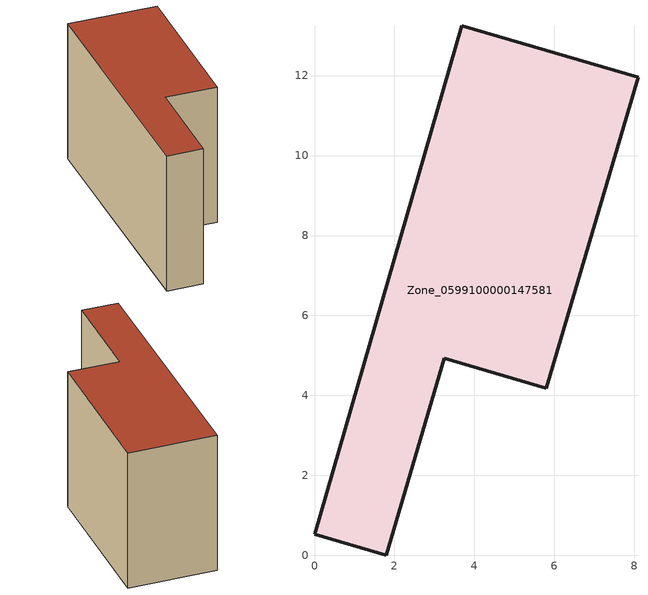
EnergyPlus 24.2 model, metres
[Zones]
Zone_0599100000147581
 floor ground (C_G): 1.79,0 0,0.53 3.68,13.25 8.09,11.96 5.8,4.18 3.24,4.93 z2.16
 wall outside (C_F): 8.09,11.96 3.68,13.25 0,0.53 1.79,0 3.24,4.93 5.8,4.18 8.09,11.96 z2.16:9.7
 roof outside (C_R): 0,0.53 1.79,0 3.24,4.93 5.8,4.18 8.09,11.96 3.68,13.25 z9.7
[BUILDING]
Pand.0599100000147581: North Axis=0; Terrain=City; Loads Convergence Tolerance Value=0.04; Temperature Convergence Tolerance Value=0.4; Solar Distribution=FullExterior; Maximum Number of Warmup Days=25; Minimum Number of Warmup Days=1
[Site:Location]
Rotterdam.The.Hague.AP_ZH_NLD Design_Conditions: Latitude=51.96; Longitude=4.45; Time Zone=1; Elevation=-4.5
[SITE:GROUNDTEMPERATURE:BUILDINGSURFACE]
18, 18, 18, 18, 18, 18, 18, 18, 18, 18, 18, 18
[MATERIAL] Thermal Absorptance=0.9; Solar Absorptance=0.7; Visible Absorptance=0.7
Name | Roughness | Thickness | Conductivity | Density | Specific Heat
G.TC.1946 | MediumSmooth | 0.15 | 1 | 540 | 1210
F.TC.1946 | Rough | 0.3 | 0.857143 | 1920 | 840
R.TC.1946 | MediumRough | 0.2 | 0.909091 | 1500 | 1000
[CONSTRUCTION]
C_G: G.TC.1946
C_F: F.TC.1946
C_R: R.TC.1946
[ZONE]
Zone_0599100000147581: Type=1; Multiplier=1; Ceiling Height=Autocalculate; Volume=Autocalculate; Floor Area=autocalculate; Part of Total Floor Area=Yes
[ZONEINFILTRATION:DESIGNFLOWRATE]
Infil_Zone_0599100000147581: Zone or ZoneList or Space or SpaceList=Zone_0599100000147581; Schedule=AlwaysOn; Design Flow Rate Calculation Method=Flow/Area; Flow Rate per Floor Area=0.003; Constant Term Coefficient=1; Temperature Term Coefficient=0; Velocity Term Coefficient=0; Velocity Squared Term Coefficient=0
[HVACTEMPLATE:ZONE:IDEALLOADSAIRSYSTEM]
Zone_0599100000147581: Maximum Heating Supply Air Temperature=50; Minimum Cooling Supply Air Temperature=13; Maximum Heating Supply Air Humidity Ratio=0.0156; Minimum Cooling Supply Air Humidity Ratio=0.0077; Heating Limit=NoLimit; Cooling Limit=NoLimit; Dehumidification Control Type=ConstantSensibleHeatRatio; Cooling Sensible Heat Ratio=0.7; Dehumidification Setpoint=60; Humidification Control Type=None; Humidification Setpoint=30; Outdoor Air Method=None; Outdoor Air Flow Rate per Person=0.00944; Outdoor Air Flow Rate per Zone Floor Area=0; Outdoor Air Flow Rate per Zone=0; Demand Controlled Ventilation Type=None; Outdoor Air Economizer Type=NoEconomizer; Heat Recovery Type=None; Sensible Heat Recovery Effectiveness=0.7; Latent Heat Recovery Effectiveness=0.65
[ZONECONTROL:THERMOSTAT]
ThermostatControl_Zone_0599100000147581: Zone or ZoneList=Zone_0599100000147581; Control Type Schedule=DualSetpointControlType; Control 1=Thermostat_Zone_0599100000147581; Temperature Difference Between Cutout And Setpoint=0
[THERMOSTATSETPOINT:DUALSETPOINT]
Thermostat_Zone_0599100000147581: Heating Setpoint Temperature Schedule=HeatingSetpoint_Zone_0599100000147581; Cooling Setpoint Temperature Schedule=CoolingSetpoint_Zone_0599100000147581
[SCHEDULE:COMPACT]
HeatingSetpoint_Zone_0599100000147581: Through: 12/31, For: AllDays, Until: 24:00, 21
CoolingSetpoint_Zone_0599100000147581: Through: 12/31, For: AllDays, Until: 24:00, 24
DualSetpointControlType: Through: 12/31, For: AllDays, Until: 24:00, 4
AlwaysOn: Through: 12/31, For: AllDays, Until: 24:00, 1
